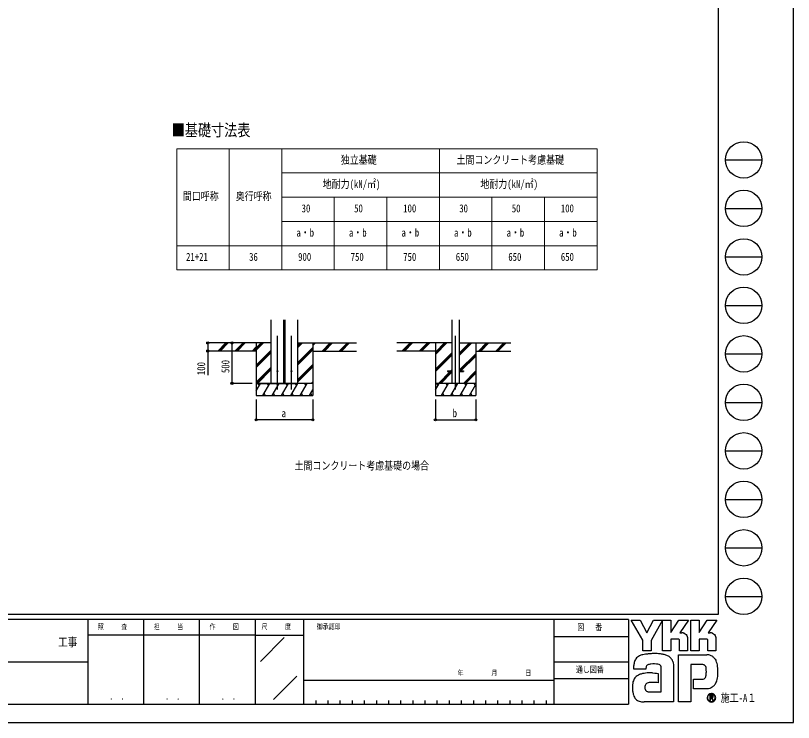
# Model space of a CAD drawing. Units: millimetres, scale not verified. Extents: x -12615 to 12615, y -8910 to 8910.
# Drawn here: x 2992 to 12615, y -8910 to -165 of the extents above; entities that cross this region are included whole.
import ezdxf
from ezdxf.enums import TextEntityAlignment as Align

# ---------------------------------------------------------------- set-up
doc = ezdxf.new("R2010")
doc.units = ezdxf.units.MM
doc.header["$LTSCALE"] = 40
doc.layers.add('0-1_TABLE1', color=7, linetype='Continuous', lineweight=18)
for name, color, linetype in [('0-2_USER1', 3, 'Continuous'), ('0-3_YKK_12', 2, 'Continuous'), ('0-4_YKK_13', 4, 'Continuous'), ('0-5_YKK_A1', 4, 'Continuous'), ('0-6_YKK_D', 6, 'Continuous'), ('0-7_YKK_ZWAK', 7, 'Continuous')]:
    doc.layers.add(name, color=color, linetype=linetype)
doc.styles.add('ＭＳ ゴシック', font='')
doc.styles.get('ＭＳ ゴシック').set_extended_font_data('MS Gothic')

msp = doc.modelspace()

# ---------------------------------------------------------------- linework, layer by layer
at = {"layer": '0-1_TABLE1'}
for p, q in [((4985.06, -1811.6), (10185.06, -1811.6)), ((4985.06, -1811.6), (4985.06, -3311.6)), ((5635.06, -1811.6), (5635.06, -3311.6)), ((6285.06, -1811.6), (6285.06, -3311.6)), ((6285.06, -2111.6), (10185.06, -2111.6)), ((6285.06, -2411.6), (10185.06, -2411.6)), ((6935.06, -2411.6), (6935.06, -3311.6)), ((7585.06, -2411.6), (7585.06, -3311.6)), ((8885.06, -2411.6), (8885.06, -3311.6)), ((9535.06, -2411.6), (9535.06, -3311.6)), ((6285.06, -2711.6), (10185.06, -2711.6)), ((4985.06, -3011.6), (10185.06, -3011.6)), ((4985.06, -3311.6), (10185.06, -3311.6))]:
    msp.add_line(p, q, dxfattribs=at)
for points in [[(8235.06, -1811.6), (8235.06, -3011.6), (8235.06, -3311.6)], [(10185.06, -1811.6), (10185.06, -2411.6), (10185.06, -3311.6)]]:
    msp.add_lwpolyline(points, dxfattribs=at)
at = {"layer": '0-3_YKK_12'}
for p, q in [((6232.31, -4791.56), (6232.31, -4125.52)), ((6405.81, -4791.56), (6405.81, -4125.52)), ((8435.06, -4791.56), (8435.06, -4125.52))]:
    msp.add_line(p, q, dxfattribs=at)
at = {"layer": '0-4_YKK_13'}
for p, q in [((8335.06, -4560.5), (8335.06, -4569.5)), ((8335.06, -4560.5), (8389.86, -4560.5)), ((8335.06, -4569.5), (8389.86, -4569.5)), ((8480.26, -4560.5), (8535.06, -4560.5)), ((8480.26, -4569.5), (8535.06, -4569.5)), ((8535.06, -4560.5), (8535.06, -4569.5))]:
    msp.add_line(p, q, dxfattribs=at)
for centre in [(6232.31, -4565), (6405.81, -4565)]:
    msp.add_circle(centre, 5, dxfattribs=at)
at = {"layer": '0-5_YKK_A1'}
for p, q in [((6154.56, -4714.94), (6153.66, -3929.65)), ((6310.06, -4714.94), (6309.16, -3929.65)), ((6328.06, -4714.94), (6327.16, -3929.65)), ((6483.56, -4714.94), (6482.66, -3929.65)), ((8389.86, -3929.65), (8389.86, -4715)), ((8480.26, -3929.65), (8480.26, -4715)), ((6154.56, -4215), (5428.11, -4215)), ((5493.39, -4315), (5593.39, -4215)), ((5507.53, -4315), (5607.53, -4215)), ((5521.68, -4315), (5621.68, -4215)), ((5705.52, -4315), (5805.52, -4215)), ((5719.67, -4315), (5819.67, -4215)), ((5733.81, -4315), (5833.81, -4215)), ((5969.06, -4305.63), (6059.69, -4215)), ((5969.06, -4291.49), (6045.55, -4215)), ((5969.06, -4277.35), (6031.41, -4215)), ((5969.06, -4215), (5969.06, -4865)), ((6483.56, -4272.5), (6541.06, -4215)), ((6483.56, -4258.36), (6526.92, -4215)), ((6483.56, -4244.21), (6512.77, -4215)), ((6483.56, -4215), (7210.01, -4215)), ((6669.06, -4215), (6669.06, -4865)), ((6669.06, -4246.44), (6700.5, -4215)), ((6669.06, -4232.29), (6686.35, -4215)), ((6669.06, -4218.15), (6672.21, -4215)), ((6784.34, -4315), (6884.34, -4215)), ((6798.48, -4315), (6898.49, -4215)), ((6812.63, -4315), (6912.63, -4215)), ((6996.47, -4315), (7096.48, -4215)), ((7010.62, -4315), (7110.62, -4215)), ((7024.76, -4315), (7124.76, -4215)), ((8389.86, -4215), (7709.11, -4215)), ((7775.8, -4313.6), (7874.39, -4215)), ((7788.53, -4315), (7888.53, -4215)), ((7802.68, -4315), (7902.68, -4215)), ((7987.93, -4313.6), (8086.52, -4215)), ((8000.67, -4315), (8100.67, -4215)), ((8014.81, -4315), (8114.81, -4215)), ((8185.06, -4215), (8185.06, -4865)), ((8185.06, -4356.88), (8326.94, -4215)), ((8185.06, -4342.74), (8312.8, -4215)), ((8185.06, -4328.6), (8298.66, -4215)), ((8480.26, -4370.05), (8635.31, -4215)), ((8480.26, -4355.91), (8621.17, -4215)), ((8480.26, -4341.76), (8607.02, -4215)), ((8480.26, -4215), (9118.27, -4215)), ((8685.06, -4215), (8685.06, -4865)), ((8719.16, -4315), (8819.16, -4215)), ((8733.3, -4315), (8833.3, -4215)), ((8747.44, -4315), (8847.44, -4215)), ((8931.29, -4315), (9031.29, -4215)), ((8945.43, -4315), (9045.43, -4215)), ((8959.57, -4315), (9059.57, -4215)), ((5969.06, -4315), (5428.11, -4315)), ((5917.66, -4315), (5969.06, -4263.6)), ((5931.8, -4315), (5969.06, -4277.74)), ((5945.94, -4315), (5969.06, -4291.88)), ((5969.06, -4489.48), (6154.56, -4303.98)), ((5969.06, -4503.62), (6154.56, -4318.12)), ((6483.56, -4456.34), (6669.06, -4270.85)), ((6483.56, -4470.49), (6669.06, -4284.99)), ((6483.56, -4484.63), (6669.06, -4299.13)), ((6669.06, -4315), (7210.01, -4315)), ((8185.06, -4315), (7709.11, -4315)), ((8685.06, -4315), (9118.27, -4315)), ((5969.06, -4517.76), (6154.56, -4332.26)), ((8185.06, -4540.73), (8389.86, -4335.93)), ((8185.06, -4554.87), (8389.86, -4350.07)), ((8185.06, -4569.01), (8389.86, -4364.21)), ((8480.26, -4553.89), (8685.06, -4349.1)), ((8487.8, -4560.5), (8685.06, -4363.24)), ((8501.94, -4560.5), (8685.06, -4377.38)), ((5969.06, -4701.61), (6154.56, -4516.11)), ((6483.56, -4668.48), (6669.06, -4482.98)), ((6483.56, -4682.62), (6669.06, -4497.12)), ((6483.56, -4696.76), (6669.06, -4511.26)), ((5969.81, -4715), (6154.56, -4530.25)), ((5983.95, -4715), (6154.56, -4544.39)), ((8222.92, -4715), (8368.42, -4569.5)), ((8237.06, -4715), (8382.56, -4569.5)), ((8251.2, -4715), (8389.86, -4576.34)), ((8377.42, -4560.5), (8389.86, -4548.06)), ((8480.26, -4582.18), (8492.94, -4569.5)), ((8531.28, -4715), (8685.06, -4561.23)), ((8545.43, -4715), (8685.06, -4575.37)), ((8559.57, -4715), (8685.06, -4589.51)), ((5969.06, -4715), (6467.06, -4715)), ((5969.06, -4808.02), (6022.77, -4715)), ((6669.06, -4715), (5969.06, -4715)), ((6007.77, -4740.98), (5992.77, -4715)), ((6051.63, -4865), (6138.24, -4715)), ((6123.24, -4740.98), (6108.24, -4715)), ((6167.11, -4865), (6253.71, -4715)), ((6238.71, -4740.98), (6223.71, -4715)), ((6282.58, -4865), (6369.18, -4715)), ((6354.18, -4740.98), (6339.18, -4715)), ((6398.05, -4865), (6484.65, -4715)), ((6469.65, -4740.98), (6454.65, -4715)), ((6513.52, -4865), (6600.12, -4715)), ((6585.12, -4740.98), (6570.12, -4715)), ((6649.17, -4715), (6669.06, -4695.11)), ((6663.31, -4715), (6669.06, -4709.25)), ((8685.06, -4715), (8185.06, -4715)), ((8185.06, -4797.15), (8232.49, -4715)), ((8217.49, -4740.98), (8202.49, -4715)), ((8261.36, -4865), (8347.96, -4715)), ((8332.96, -4740.98), (8317.96, -4715)), ((8376.83, -4865), (8463.43, -4715)), ((8448.43, -4740.98), (8433.43, -4715)), ((8492.3, -4865), (8578.9, -4715)), ((8563.9, -4740.98), (8548.9, -4715)), ((8679.37, -4740.98), (8664.37, -4715)), ((6628.99, -4865), (6669.06, -4795.59)), ((8607.77, -4865), (8685.06, -4731.12)), ((5969.06, -4865), (6669.06, -4865)), ((6066.63, -4839.02), (6081.63, -4865)), ((6182.1, -4839.02), (6197.1, -4865)), ((6297.57, -4839.02), (6312.57, -4865)), ((6413.05, -4839.02), (6428.05, -4865)), ((6528.51, -4839.02), (6543.51, -4865)), ((6643.99, -4839.02), (6658.99, -4865)), ((8185.06, -4865), (8685.06, -4865)), ((8276.35, -4839.02), (8291.35, -4865)), ((8391.82, -4839.02), (8406.82, -4865)), ((8507.3, -4839.02), (8522.3, -4865)), ((8622.76, -4839.02), (8637.76, -4865))]:
    msp.add_line(p, q, dxfattribs=at)
at = {"layer": '0-6_YKK_D'}
for p, q in [((5493.72, -4215), (5368.06, -4215)), ((5655, -4215), (5670.06, -4215)), ((5669.06, -4215), (5669.06, -4715)), ((5493.72, -4315), (5368.06, -4315)), ((5918.06, -4715), (5668.06, -4715)), ((5969.06, -4915), (5969.06, -5166)), ((6669.06, -4915), (6669.06, -5166)), ((8185.06, -4915), (8185.06, -5166)), ((8685.06, -4915), (8685.06, -5166)), ((6669.06, -5165), (5969.06, -5165)), ((8185.06, -5165), (8685.06, -5165))]:
    msp.add_line(p, q, dxfattribs=at)
msp.add_lwpolyline([(5369.06, -4215), (5369.06, -4315), (5369.06, -4614.8)], dxfattribs=at)
for centre in [(5369.06, -4215), (5669.06, -4215), (5369.06, -4315), (5669.06, -4715), (5969.06, -5165), (6669.06, -5165), (8185.06, -5165), (8685.06, -5165)]:
    msp.add_circle(centre, 12.75, dxfattribs=at)
at = {"layer": '0-7_YKK_ZWAK'}
for p, q in [((11685.06, 8325), (11685.06, -7575)), ((11775.06, -1950), (12225.06, -1950)), ((11775.06, -2550), (12225.06, -2550)), ((11775.06, -3150), (12225.06, -3150)), ((11775.06, -3750), (12225.06, -3750)), ((11775.06, -4350), (12225.06, -4350)), ((11775.06, -4950), (12225.06, -4950)), ((11775.06, -5550), (12225.06, -5550)), ((11775.06, -6150), (12225.06, -6150)), ((11775.06, -6750), (12225.06, -6750)), ((11775.06, -7350), (12225.06, -7350)), ((11685.06, -7575), (-11714.94, -7575)), ((3885.06, -7635), (-14.94, -7635)), ((4575.06, -7635), (4575.06, -8685)), ((5265.06, -7635), (5265.06, -8685)), ((5955.06, -7635), (5955.06, -8685)), ((6555.06, -7635), (5955.06, -7635)), ((9652.56, -7635), (6555.06, -7635)), ((6555.06, -7635), (6555.06, -8685)), ((9652.56, -7635), (9652.56, -8685)), ((10575.06, -7635), (9652.56, -7635)), ((10575.06, -7635), (10575.06, -8685)), ((5955.06, -7830), (3885.06, -7830)), ((5955.06, -7830), (6555.06, -7830)), ((6021.31, -8154.87), (6315.11, -7861.08)), ((9652.56, -7845), (10575.06, -7845)), ((-14.94, -8160), (3885.06, -8160)), ((9652.56, -8160), (10575.06, -8160)), ((6182.02, -8627.97), (6470.68, -8339.3)), ((10575.06, -8370), (9652.56, -8370)), ((6555.06, -8385), (9652.56, -8385)), ((6705.06, -8640), (6705.06, -8685)), ((6855.06, -8640), (6855.06, -8685)), ((7005.06, -8640), (7005.06, -8685)), ((7155.06, -8640), (7155.06, -8685)), ((7305.06, -8640), (7305.06, -8685)), ((7455.06, -8640), (7455.06, -8685)), ((7605.06, -8640), (7605.06, -8685)), ((7755.06, -8640), (7755.06, -8685)), ((7905.06, -8640), (7905.06, -8685)), ((8055.06, -8640), (8055.06, -8685)), ((8205.06, -8640), (8205.06, -8685)), ((8355.06, -8640), (8355.06, -8685)), ((8505.06, -8640), (8505.06, -8685)), ((8655.06, -8640), (8655.06, -8685)), ((8805.06, -8640), (8805.06, -8685)), ((8955.06, -8640), (8955.06, -8685)), ((9105.06, -8640), (9105.06, -8685)), ((9255.06, -8640), (9255.06, -8685)), ((9405.06, -8640), (9405.06, -8685)), ((9555.06, -8640), (9555.06, -8685)), ((11600.02, -8651.94), (11600.02, -8651.94)), ((-14.94, -8685), (3885.06, -8685)), ((3885.06, -8685), (5955.06, -8685)), ((5955.06, -8685), (6555.06, -8685)), ((6555.06, -8685), (9652.56, -8685)), ((9652.56, -8685), (10575.06, -8685))]:
    msp.add_line(p, q, dxfattribs=at)
for points in [[(-12615, -8910), (12615, -8910), (12615, 8910), (-12615, 8910)], [(10608.06, -7644), (10718.49, -7644), (10801.41, -7800.3), (10884.12, -7644), (10994.63, -7644), (10853.01, -7895.97), (10853.01, -8022.4), (10752.29, -8022.4), (10752.29, -7892.57)]]:
    msp.add_lwpolyline(points, close=True, dxfattribs=at)
for points in [[(5955.06, -7635), (3885.06, -7635), (3885.06, -8685)], [(11191.64, -7879.83), (11096.31, -7879.83), (11096.31, -8022.29), (10994.74, -8022.29), (10994.74, -7644), (11096.31, -7644), (11096.31, -7798.75), (11196.21, -7644), (11315.52, -7644), (11208.48, -7800.64), (11212.27, -7800.64), (11216.46, -7800.64), (11220.76, -7800.64), (11224.9, -7800.64), (11228.6, -7800.64), (11231.58, -7800.64), (11233.57, -7800.64), (11234.3, -7800.64)], [(11542.53, -7879.83), (11447.31, -7879.83), (11447.31, -8022.4), (11345.69, -8022.4), (11345.69, -7644), (11447.31, -7644), (11447.31, -7798.75), (11547.1, -7644), (11666.41, -7644), (11559.37, -7800.64), (11563.2, -7800.64), (11567.41, -7800.64), (11571.71, -7800.64), (11575.84, -7800.64), (11579.52, -7800.64), (11582.49, -7800.64), (11584.47, -7800.64), (11585.19, -7800.64)], [(11263.52, -7806.64), (11275.65, -7813.57), (11285.92, -7822.6), (11294.18, -7833.36), (11300.27, -7845.45), (11304.03, -7858.49), (11305.32, -7872.11), (11305.32, -8022.65), (11206.23, -8022.65), (11206.23, -7894.23)], [(11614.45, -7806.64), (11626.61, -7813.57), (11636.92, -7822.6), (11645.22, -7833.36), (11651.35, -7845.45), (11655.14, -7858.49), (11656.44, -7872.11), (11656.44, -8022.4), (11557.12, -8022.4), (11557.12, -7894.23)], [(11486.61, -8194.52), (11343.58, -8194.52), (11343.58, -8655), (11193.69, -8655), (11193.69, -8072.37), (11542.06, -8072.37)], [(11123.13, -8157.5), (11127.38, -8174.71), (11129.79, -8193.13), (11130.55, -8212.76), (11130.55, -8655), (10768.66, -8655)], [(11636.14, -8113.54), (11645.92, -8125.87), (11653.24, -8137.83), (11658.35, -8148.65)], [(10814.39, -8196.93), (10807.42, -8200.86), (10801.98, -8205.65), (10797.86, -8211.25), (10794.88, -8217.59), (10792.82, -8224.59), (10791.48, -8232.21), (10790.67, -8240.37), (10790.19, -8249), (10640.23, -8249.37), (10640.67, -8228.86), (10641.5, -8205.82)], [(10871.84, -8296.58), (10900.22, -8298.46), (10922.53, -8300.96), (10937.13, -8303.3), (10942.36, -8304.7), (10942.36, -8419.42), (10925.77, -8417.67), (10907.57, -8416.68), (10888.94, -8416.3), (10871.06, -8416.36), (10855.1, -8416.69), (10842.25, -8417.13), (10833.68, -8417.51), (10830.56, -8417.68), (10817.59, -8420.05), (10806.4, -8423.76), (10797.01, -8428.84), (10789.4, -8435.31), (10783.58, -8443.19), (10779.55, -8452.51), (10777.31, -8463.3), (10776.86, -8475.57), (10778.29, -8489.07), (10781.15, -8500.22), (10785.28, -8509.25), (10790.48, -8516.37), (10796.58, -8521.78), (10803.4, -8525.72), (10810.76, -8528.37), (10818.48, -8529.97), (10977.79, -8529.97), (10977.79, -8235.22), (10977.83, -8229.38), (10977.53, -8223.66), (10976.78, -8218.16), (10975.5, -8212.94), (10973.59, -8208.07), (10970.96, -8203.64), (10967.51, -8199.72), (10963.16, -8196.37)], [(10963.16, -8196.37), (10953.82, -8192.71), (10938.88, -8189.6), (10919.82, -8187.31), (10898.12, -8186.08), (10875.25, -8186.18), (10852.69, -8187.85)], [(11537.48, -8282.99), (11537.29, -8263.9), (11536.38, -8246.69), (11534.23, -8231.59), (11530.31, -8218.78)], [(11623.69, -8462.91), (11609.85, -8473.67), (11595.43, -8482.13), (11580.55, -8488.44), (11565.3, -8492.76), (11549.8, -8495.23), (11534.16, -8496.03), (11380.08, -8496.03), (11380.08, -8374.99), (11466.96, -8374.99), (11482.98, -8374.77), (11497.07, -8373.4), (11509.16, -8369.86)], [(11623.82, -8587.79), (11623.75, -8586.03), (11623.53, -8584.34), (11623.16, -8582.71), (11622.66, -8581.16), (11622.01, -8579.69), (11621.22, -8578.31), (11620.3, -8577.02), (11619.24, -8575.84), (11617.85, -8574.61), (11616.31, -8573.54), (11614.62, -8572.63), (11612.79, -8571.88), (11610.84, -8571.29), (11608.75, -8570.87), (11606.55, -8570.61), (11604.23, -8570.53), (11581.5, -8570.53), (11581.5, -8637.42), (11588.37, -8637.42), (11588.37, -8577.35), (11604.23, -8577.35), (11605.87, -8577.41), (11607.41, -8577.57), (11608.85, -8577.83), (11610.19, -8578.2), (11611.42, -8578.67), (11612.53, -8579.24), (11613.52, -8579.9), (11614.4, -8580.67)], [(11617.08, -8587.79), (11616.66, -8591.01), (11615.51, -8593.54), (11613.78, -8595.47), (11611.64, -8596.87), (11609.23, -8597.83), (11606.71, -8598.42), (11604.25, -8598.72), (11601.99, -8598.8), (11596.03, -8598.8), (11599.04, -8603.91), (11618.68, -8637.65), (11626.54, -8637.65), (11607.6, -8605.17), (11609.37, -8604.82), (11611.07, -8604.37), (11612.67, -8603.83), (11614.19, -8603.2), (11615.6, -8602.47), (11616.92, -8601.65), (11618.14, -8600.73), (11619.24, -8599.73)]]:
    msp.add_lwpolyline(points, dxfattribs=at)
for centre in [(12000.06, -1950), (12000.06, -2550), (12000.06, -3150), (12000.06, -3750), (12000.06, -4350), (12000.06, -4950), (12000.06, -5550), (12000.06, -6150), (12000.06, -6750), (12000.06, -7350)]:
    msp.add_circle(centre, 225, dxfattribs=at)
for centre, radius, start, end in [((11192.17, -7893.88), 14.06, 358.57817, 92.1683), ((11234.45, -7875.57), 74.93, 78.26798, 90.11215), ((11235.52, -7870.11), 69.37, 66.19963, 78.22058), ((11543.13, -7893.81), 14, 358.29941, 92.43455), ((11585.34, -7875.7), 75.07, 78.27851, 90.10826), ((11586.37, -7870.44), 69.7, 66.2483, 78.23226), ((10769.15, -8207.24), 135.84, 108.37421, 122.42809), ((10791.88, -8288.08), 219.75, 100.93159, 107.35499), ((10866.16, -8648.45), 587.69, 97.86054, 101.37938), ((10901.03, -8890.74), 832.48, 94.90201, 97.9576), ((10903.41, -8910.14), 852, 91.6169, 94.94971), ((10900.11, -8772.18), 714.01, 87.51794, 91.66439), ((10909.38, -8573.33), 514.94, 81.92631, 87.59083), ((10936.76, -8385.69), 325.32, 73.67137, 82.05943), ((10977.38, -8249.75), 183.45, 60.60528, 73.9085), ((11536.36, -8232.64), 160.37, 78.73198, 87.96551), ((11541.07, -8208.59), 135.87, 69.03034, 78.69541), ((11545.45, -8196.9), 123.38, 59.39484, 68.9885), ((10821.12, -8207.6), 179.04, 163.48385, 171.57982), ((10774.82, -8193.86), 130.74, 152.2125, 163.4865), ((10754.81, -8183.52), 108.22, 138.03852, 152.12015), ((10754.79, -8184.02), 108.55, 122.60463, 137.83438), ((10994.01, -8216.59), 146.41, 52.17347, 59.90542), ((11008.88, -8197.34), 122.08, 43.55042, 52.14561), ((11017.07, -8189.43), 110.69, 34.48659, 43.50182), ((11017.13, -8189.26), 110.55, 25.58915, 34.43128), ((11007.29, -8193.87), 121.41, 17.43089, 25.54591), ((11547.48, -8193.34), 119.28, 50.3012, 59.3616), ((11546.74, -8194.18), 120.4, 42.05209, 50.28551), ((11487.28, -8228.44), 188.76, 14.76267, 25.00486), ((10913.41, -8221.38), 272.36, 171.55622, 176.72493), ((10853.97, -8290.89), 101.95, 102.4979, 112.84632), ((10873.7, -8375.98), 189.3, 96.37207, 102.75341), ((11487.42, -8268.03), 73.52, 77.94572, 90.63794), ((11493.81, -8238.05), 42.86, 60.20991, 77.92418), ((11497.96, -8230.26), 34.04, 39.8078, 59.75378), ((11492.14, -8234.71), 41.37, 22.65544, 39.38165), ((11371.51, -8259.99), 308.76, 7.9139, 14.95041), ((11255.87, -8276.8), 425.61, 2.54376, 8.01251), ((11189.59, -8280.29), 491.98, 357.76419, 2.60674), ((10754.78, -8438.01), 127.65, 142.04688, 153.80771), ((10750.42, -8434.88), 122.29, 130.60221, 141.94427), ((10757.63, -8443.54), 133.55, 120.60724, 130.53081), ((10771.85, -8467.72), 161.6, 112.58838, 120.58162), ((10790.98, -8513.7), 211.4, 106.61303, 112.59024), ((10821.07, -8614.84), 316.93, 99.87193, 106.59825), ((10837.93, -8709.82), 413.39, 94.78469, 99.91711), ((10846.14, -8804.31), 508.24, 90.80099, 94.81812), ((10847.39, -8874.68), 578.61, 87.57779, 90.82714), ((11495.16, -8338.28), 34.54, 293.91672, 314.09376), ((11490.45, -8334.13), 40.8, 314.78099, 333.92928), ((11460.15, -8319.42), 74.48, 334.00676, 347.34989), ((11377.49, -8300.27), 159.33, 347.14308, 355.40008), ((11196.61, -8284.73), 340.88, 355.2339, 0.29193), ((11307.45, -8294.38), 373.25, 347.15166, 352.97565), ((11208.51, -8281.51), 473.02, 352.8937, 357.82206), ((10914.4, -8470.46), 291.87, 174.55588, 182.47272), ((10826.95, -8462.09), 204.02, 164.97537, 174.56739), ((10777.37, -8448.87), 152.71, 153.89178, 164.94341), ((11523.69, -8350.16), 150.71, 311.57033, 318.66243), ((11506.24, -8334.86), 173.92, 318.67367, 325.29112), ((11551.08, -8368.28), 118.04, 326.23251, 339.61931), ((11440.22, -8325.35), 236.92, 339.22498, 347.31457), ((11077.49, -8467.89), 454.94, 181.90948, 187.89042), ((10886.08, -8494.82), 261.65, 187.80471, 196.36971), ((11600.11, -8604.57), 52.92, 90.09157, 179.92363), ((11599.91, -8604.13), 46.97, 89.86602, 135.149), ((11600.1, -8604.47), 52.82, 44.93442, 90.08536), ((11600.12, -8604.49), 47.33, 45.03108, 90.11509), ((10785.01, -8524.67), 156.26, 196.3102, 208.20993), ((10741.01, -8548.09), 106.41, 208.29777, 223.35561), ((10731.08, -8556.83), 93.2, 223.64205, 239.63663), ((10739.32, -8541.84), 110.3, 239.8785, 253.65355), ((10754.4, -8490.03), 164.26, 253.69102, 263.74909), ((10767.18, -8376.29), 278.71, 263.68487, 270.30455), ((11599.78, -8604.63), 52.6, 179.86065, 225.14399), ((11599.77, -8604.4), 47.06, 134.8007, 180.12175), ((11599.58, -8604.7), 46.87, 179.75513, 225.29722), ((11600.03, -8604.63), 52.77, 224.94536, 269.98445), ((11599.93, -8605.12), 46.82, 224.62822, 270.10973), ((11600.03, -8604.37), 53.04, 269.98802, 314.93777), ((11599.95, -8604.42), 47.52, 270.09072, 359.90926), ((11607.02, -8587.51), 10.06, 358.3894, 42.86139), ((11607.22, -8588.27), 16.6, 316.37674, 1.6565), ((11600.15, -8604.5), 47.31, 0.00643, 45.07115), ((11600.52, -8604.31), 52.41, 359.78949, 45.13288), ((11600.39, -8604.71), 52.54, 314.92572, 0.23508)]:
    msp.add_arc(centre, radius, start, end, dxfattribs=at)

# ---------------------------------------------------------------- texts
at = {"layer": '0-1_TABLE1', "style": 'ＭＳ ゴシック', "width": 0.8}
for s, p in [('独立基礎', (7015.26, -2029.1)), ('土間コンクリート考慮基礎', (8446.86, -2029.1)), ('地耐力(kN/㎡)', (6792.06, -2329.1)), ('地耐力(kN/㎡)', (8742.06, -2329.1)), ('間口呼称', (5061.66, -2479.1)), ('奥行呼称', (5715.26, -2479.1)), ('30', (6530.86, -2629.1)), ('50', (7180.86, -2629.1)), ('100', (7787.66, -2629.1)), ('30', (8480.86, -2629.1)), ('50', (9130.86, -2629.1)), ('100', (9737.66, -2629.1)), ('a・b', (6466.06, -2929.1)), ('a・b', (7116.06, -2929.1)), ('a・b', (7766.06, -2929.1)), ('a・b', (8416.06, -2929.1)), ('a・b', (9066.06, -2929.1)), ('a・b', (9716.06, -2929.1)), ('21+21', (5101.26, -3229.1)), ('36', (5880.86, -3229.1)), ('900', (6487.66, -3229.1)), ('750', (7137.66, -3229.1)), ('750', (7787.66, -3229.1)), ('650', (8437.66, -3229.1)), ('650', (9087.66, -3229.1)), ('650', (9737.66, -3229.1))]:
    msp.add_text(s, height=98.97, dxfattribs=at).set_placement(p, align=Align.BOTTOM_LEFT)
at = {"layer": '0-2_USER1', "style": 'ＭＳ ゴシック', "width": 0.8}
for s, height, p in [('■基礎寸法表', 148.5, (4924.4, -1701.5)), ('土間コンクリート考慮基礎の場合', 98.97, (6444, -5812))]:
    msp.add_text(s, height=height, dxfattribs=at).set_placement(p, align=Align.BOTTOM_LEFT)
at = {"layer": '0-6_YKK_D', "style": 'ＭＳ ゴシック', "width": 0.8}
for s, p in [('100', (5367.06, -4612.8)), ('500', (5667.06, -4587.4))]:
    msp.add_text(s, height=98.97, rotation=90, dxfattribs=at).set_placement(p, align=Align.BOTTOM_LEFT)
for s, p in [('a', (6283.06, -5163)), ('b', (8399.06, -5163))]:
    msp.add_text(s, height=98.97, dxfattribs=at).set_placement(p, align=Align.BOTTOM_LEFT)
at = {"layer": '0-7_YKK_ZWAK', "style": 'ＭＳ ゴシック', "width": 0.8}
for s, height, p in [('照     査', 65.98, (4009.26, -7777.5)), ('担     当', 65.98, (4701.66, -7777.5)), ('作     図', 65.98, (5391.66, -7777.5)), ('尺     度', 65.98, (6034.26, -7777.5)), ('御承認印', 65.98, (6717.41, -7777.5)), ('図\u3000 番', 76.98, (9940.21, -7792.5)), ('工事', 110, (3517, -8002.4)), ('年        月        日', 65.98, (8459.72, -8349.64)), ('通し図番', 76.98, (9923.41, -8317.5)), ('施工-A１', 98.97, (11715.06, -8685)), ('． ．', 77.75, (4155, -8653.06)), ('． ．', 77.75, (4845, -8653.06)), ('． ．', 77.75, (5535, -8653.06))]:
    msp.add_text(s, height=height, dxfattribs=at).set_placement(p, align=Align.BOTTOM_LEFT)

doc.saveas('drawing.dxf')
